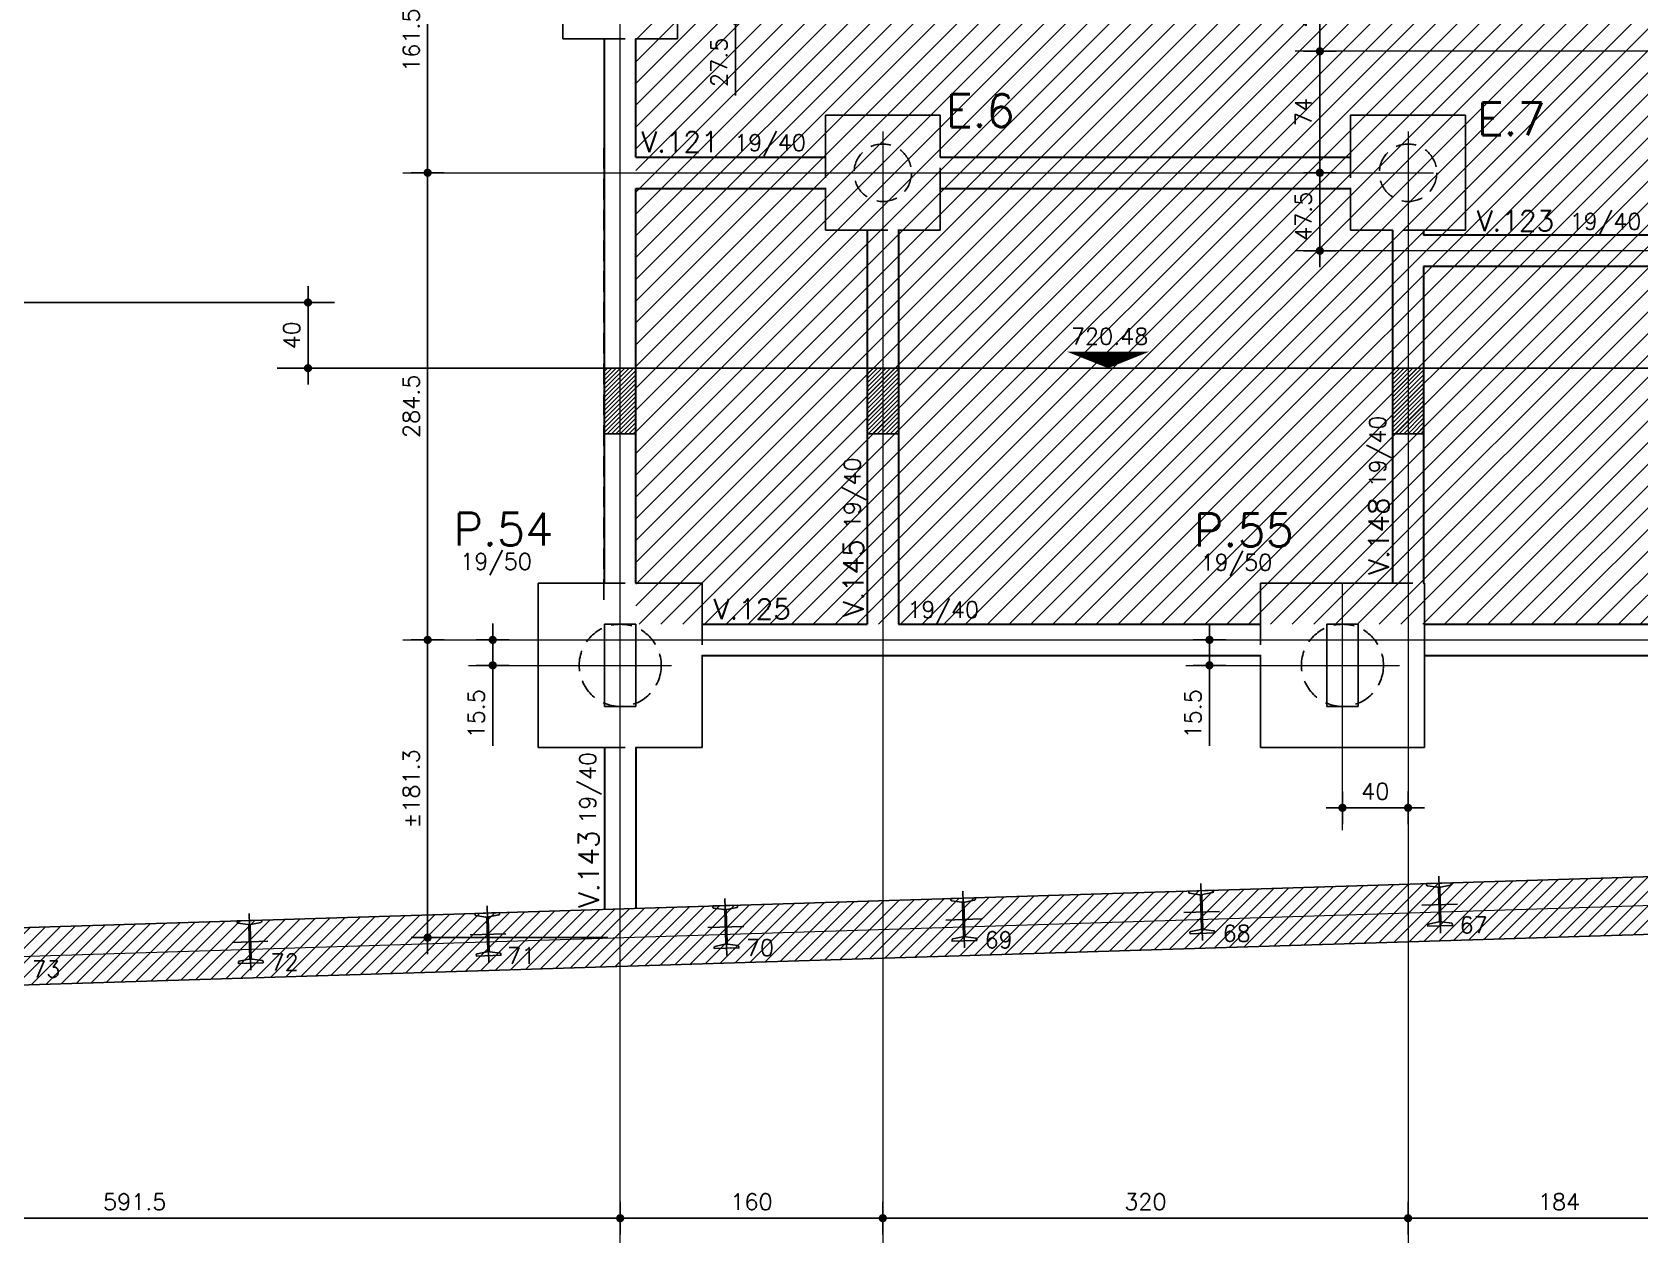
# Model space of a CAD drawing. Header units: inches. Extents: x 164 to 6104, y 4585 to 8790.
# Drawn here: x 2192 to 3171, y 5433 to 6170 of the extents above; entities that cross this region are included whole.
import ezdxf
from ezdxf.enums import TextEntityAlignment as Align

# ---------------------------------------------------------------- set-up
doc = ezdxf.new("R2010")
doc.units = ezdxf.units.IN
doc.header["$LTSCALE"] = 50
doc.header["$MEASUREMENT"] = 0
doc.linetypes.add('HIDDEN', pattern=[0.375, 0.25, -0.125])
for name, color, linetype in [('ALVENARIA', 10, 'HIDDEN'), ('BLOCOS', 3, 'Continuous'), ('CORTE-FORMA', 1, 'Continuous'), ('CORTINA', 7, 'Continuous'), ('COTA', 6, 'Continuous'), ('EST_35Cm', 8, 'HIDDEN'), ('FO-TEXTO-VIGAS', 3, 'Continuous'), ('HACHURA SOBRE PISO', 253, 'Continuous'), ('NIVEL', 3, 'Continuous'), ('P-N', 5, 'Continuous'), ('PERFIL-CORTINA', 210, 'Continuous'), ('TEXTO_PERFIL', 4, 'Continuous')]:
    doc.layers.add(name, color=color, linetype=linetype)
for name, color, linetype, lineweight in [('FO-Eixos', 150, 'Continuous', 5), ('FO-Textos dos pilares', 3, 'Continuous', 20), ('FO-Vigas', 2, 'Continuous', 30)]:
    doc.layers.add(name, color=color, linetype=linetype, lineweight=lineweight)
doc.styles.add('060CL', font='simplex.shx', dxfattribs={"height": 11.25})
doc.styles.add('ROMANS', font='romans.shx')
doc.dimstyles.new('COTA_50', dxfattribs={"dimscale": 5, "dimtxt": 2, "dimasz": 1, "dimexe": 2, "dimexo": 1.5, "dimgap": 1, "dimtad": 1, "dimzin": 12, "dimdsep": 46, "dimtxsty": 'ROMANS', "dimblk1": 'COTA', "dimblk2": 'COTA', "dimsah": 1, "dimcen": -4, "dimdle": 1.5, "dimclrd": 6, "dimclre": 6, "dimclrt": 3, "dimadec": 0, "dimazin": 0, "dimtfac": 1, "dimtofl": 0, "dimtmove": 0, "dimatfit": 3, "dimldrblk": 'COTA', "dimfxl": 1, "dimtolj": 1, "dimtzin": 12, "dimarcsym": 0})
pattern_1 = [(45, (2325.815, 13706.9892), (-1.3258252, 1.3258252), [])]

# ---------------------------------------------------------------- blocks, each defined once
blk = doc.blocks.new('COTA')
at = {"layer": 'COTA'}
for p, q in [((0, -2), (0, 2)), ((2, 0), (-2, 0))]:
    blk.add_line(p, q, dxfattribs=at)
at = {"layer": 'COTA', "const_width": 0.5}
blk.add_lwpolyline([(-0.25, 0, 1), (0.25, 0, 1)], format="xyb", close=True, dxfattribs=at)
blk = doc.blocks.new('*D139')
at = {"layer": 'COTA', "color": 6, "lineweight": -2, "transparency": 16777216}
for p, q in [((2353.5, 6005.83), (2349.8, 6005.83)), ((2359.8, 5970.83), (2359.8, 6000.83)), ((2353.5, 5965.83), (2349.8, 5965.83))]:
    blk.add_line(p, q, dxfattribs=at)
at = {"layer": 'Defpoints', "color": 0, "transparency": 16777216}
for p in [(2359.8, 6005.83), (2361, 6005.83), (2361, 5965.83)]:
    blk.add_point(p, dxfattribs=at)
at = {"layer": 'COTA', "color": 6, "lineweight": -2, "transparency": 16777216, "xscale": 5, "yscale": 5, "zscale": 5}
for p, rotation in [((2359.8, 6005.83), 90), ((2359.8, 5965.83), 270)]:
    blk.add_blockref('COTA', p, dxfattribs=dict(at, rotation=rotation))
at = {"layer": 'COTA', "color": 3, "transparency": 16777216, "insert": (2349.8, 5985.83), "char_height": 10, "attachment_point": 5, "rotation": 90, "style": 'ROMANS'}
blk.add_mtext('\\A1;40', dxfattribs=at)
blk = doc.blocks.new('*D85')
at = {"layer": 'COTA', "color": 6, "lineweight": -2, "transparency": 16777216}
for p, q in [((2435.11, 5800.34), (2422.67, 5800.34)), ((2432.67, 5795.34), (2432.67, 5624.02)), ((2542.49, 5619.02), (2422.67, 5619.02))]:
    blk.add_line(p, q, dxfattribs=at)
at = {"layer": 'Defpoints', "color": 0, "transparency": 16777216}
for p in [(2442.61, 5800.34), (2432.67, 5619.02), (2549.99, 5619.02)]:
    blk.add_point(p, dxfattribs=at)
at = {"layer": 'COTA', "color": 6, "lineweight": -2, "transparency": 16777216, "xscale": 5, "yscale": 5, "zscale": 5}
for p, rotation in [((2432.67, 5800.34), 90), ((2432.67, 5619.02), 270)]:
    blk.add_blockref('COTA', p, dxfattribs=dict(at, rotation=rotation))
at = {"layer": 'COTA', "color": 3, "transparency": 16777216, "insert": (2422.67, 5709.68), "char_height": 10, "attachment_point": 5, "rotation": 90, "style": 'ROMANS'}
blk.add_mtext('\\A1;%%P181.3', dxfattribs=at)
blk = doc.blocks.new('*D160')
at = {"layer": 'COTA', "color": 6, "lineweight": -2, "transparency": 16777216}
for p, q in [((1958.49, 5451.74), (1958.49, 5438.13)), ((1963.49, 5448.13), (2544.99, 5448.13)), ((2549.99, 5451.74), (2549.99, 5438.13))]:
    blk.add_line(p, q, dxfattribs=at)
at = {"layer": 'Defpoints', "color": 0, "transparency": 16777216}
for p in [(1958.49, 5459.24), (2549.99, 5459.24), (2549.99, 5448.13)]:
    blk.add_point(p, dxfattribs=at)
at = {"layer": 'COTA', "color": 6, "lineweight": -2, "transparency": 16777216, "xscale": 5, "yscale": 5, "zscale": 5, "rotation": 180}
blk.add_blockref('COTA', (1958.49, 5448.13), dxfattribs=at)
at = {"layer": 'COTA', "color": 6, "lineweight": -2, "transparency": 16777216, "xscale": 5, "yscale": 5, "zscale": 5}
blk.add_blockref('COTA', (2549.99, 5448.13), dxfattribs=at)
at = {"layer": 'COTA', "color": 3, "transparency": 16777216, "insert": (2254.24, 5458.13), "char_height": 10, "attachment_point": 5, "style": 'ROMANS'}
blk.add_mtext('\\A1;591.5', dxfattribs=at)
blk = doc.blocks.new('*D26')
at = {"layer": 'COTA', "color": 6, "lineweight": -2, "transparency": 16777216}
for p, q in [((2549.99, 5452.57), (2549.99, 5438.13)), ((2554.99, 5448.13), (2704.96, 5448.13)), ((2709.96, 5452.57), (2709.96, 5438.13))]:
    blk.add_line(p, q, dxfattribs=at)
at = {"layer": 'Defpoints', "color": 0, "transparency": 16777216}
for p in [(2549.99, 5460.07), (2709.96, 5460.07), (2709.96, 5448.13)]:
    blk.add_point(p, dxfattribs=at)
at = {"layer": 'COTA', "color": 6, "lineweight": -2, "transparency": 16777216, "xscale": 5, "yscale": 5, "zscale": 5, "rotation": 180}
blk.add_blockref('COTA', (2549.99, 5448.13), dxfattribs=at)
at = {"layer": 'COTA', "color": 6, "lineweight": -2, "transparency": 16777216, "xscale": 5, "yscale": 5, "zscale": 5}
blk.add_blockref('COTA', (2709.96, 5448.13), dxfattribs=at)
at = {"layer": 'COTA', "color": 3, "transparency": 16777216, "insert": (2629.98, 5458.13), "char_height": 10, "attachment_point": 5, "style": 'ROMANS'}
blk.add_mtext('\\A1;160', dxfattribs=at)
blk = doc.blocks.new('*D27')
at = {"layer": 'COTA', "color": 6, "lineweight": -2, "transparency": 16777216}
for p, q in [((2709.96, 5450.16), (2709.96, 5438.13)), ((2714.96, 5448.13), (3024.96, 5448.13)), ((3029.96, 5450.16), (3029.96, 5438.13))]:
    blk.add_line(p, q, dxfattribs=at)
at = {"layer": 'Defpoints', "color": 0, "transparency": 16777216}
for p in [(2709.96, 5457.66), (3029.96, 5457.66), (3029.96, 5448.13)]:
    blk.add_point(p, dxfattribs=at)
at = {"layer": 'COTA', "color": 6, "lineweight": -2, "transparency": 16777216, "xscale": 5, "yscale": 5, "zscale": 5, "rotation": 180}
blk.add_blockref('COTA', (2709.96, 5448.13), dxfattribs=at)
at = {"layer": 'COTA', "color": 6, "lineweight": -2, "transparency": 16777216, "xscale": 5, "yscale": 5, "zscale": 5}
blk.add_blockref('COTA', (3029.96, 5448.13), dxfattribs=at)
at = {"layer": 'COTA', "color": 3, "transparency": 16777216, "insert": (2869.96, 5458.13), "char_height": 10, "attachment_point": 5, "style": 'ROMANS'}
blk.add_mtext('\\A1;320', dxfattribs=at)
blk = doc.blocks.new('*D28')
at = {"layer": 'COTA', "color": 6, "lineweight": -2, "transparency": 16777216}
for p, q in [((3029.96, 5452.82), (3029.96, 5438.13)), ((3034.96, 5448.13), (3208.96, 5448.13)), ((3213.96, 5452.82), (3213.96, 5438.13))]:
    blk.add_line(p, q, dxfattribs=at)
at = {"layer": 'Defpoints', "color": 0, "transparency": 16777216}
for p in [(3029.96, 5460.32), (3213.96, 5460.32), (3213.96, 5448.13)]:
    blk.add_point(p, dxfattribs=at)
at = {"layer": 'COTA', "color": 6, "lineweight": -2, "transparency": 16777216, "xscale": 5, "yscale": 5, "zscale": 5, "rotation": 180}
blk.add_blockref('COTA', (3029.96, 5448.13), dxfattribs=at)
at = {"layer": 'COTA', "color": 6, "lineweight": -2, "transparency": 16777216, "xscale": 5, "yscale": 5, "zscale": 5}
blk.add_blockref('COTA', (3213.96, 5448.13), dxfattribs=at)
at = {"layer": 'COTA', "color": 3, "transparency": 16777216, "insert": (3121.96, 5458.13), "char_height": 10, "attachment_point": 5, "style": 'ROMANS'}
blk.add_mtext('\\A1;184', dxfattribs=at)
blk = doc.blocks.new('*D81')
at = {"layer": 'COTA', "color": 6, "lineweight": -2, "transparency": 16777216}
for p, q in [((2430.48, 6084.84), (2422.67, 6084.84)), ((2432.67, 5805.34), (2432.67, 6079.84)), ((2430.48, 5800.34), (2422.67, 5800.34))]:
    blk.add_line(p, q, dxfattribs=at)
at = {"layer": 'Defpoints', "color": 0, "transparency": 16777216}
for p in [(2432.67, 6084.84), (2437.98, 6084.84), (2437.98, 5800.34)]:
    blk.add_point(p, dxfattribs=at)
at = {"layer": 'COTA', "color": 6, "lineweight": -2, "transparency": 16777216, "xscale": 5, "yscale": 5, "zscale": 5}
for p, rotation in [((2432.67, 6084.84), 90), ((2432.67, 5800.34), 270)]:
    blk.add_blockref('COTA', p, dxfattribs=dict(at, rotation=rotation))
at = {"layer": 'COTA', "color": 3, "transparency": 16777216, "insert": (2422.67, 5942.59), "char_height": 10, "attachment_point": 5, "rotation": 90, "style": 'ROMANS'}
blk.add_mtext('\\A1;284.5', dxfattribs=at)
blk = doc.blocks.new('*D82')
at = {"layer": 'COTA', "color": 6, "lineweight": -2, "transparency": 16777216}
for p, q in [((2437.13, 6246.34), (2422.67, 6246.34)), ((2432.67, 6089.84), (2432.67, 6241.34)), ((2437.13, 6084.84), (2422.67, 6084.84))]:
    blk.add_line(p, q, dxfattribs=at)
at = {"layer": 'Defpoints', "color": 0, "transparency": 16777216}
for p in [(2432.67, 6246.34), (2444.63, 6246.34), (2444.63, 6084.84)]:
    blk.add_point(p, dxfattribs=at)
at = {"layer": 'COTA', "color": 6, "lineweight": -2, "transparency": 16777216, "xscale": 5, "yscale": 5, "zscale": 5}
for p, rotation in [((2432.67, 6246.34), 90), ((2432.67, 6084.84), 270)]:
    blk.add_blockref('COTA', p, dxfattribs=dict(at, rotation=rotation))
at = {"layer": 'COTA', "color": 3, "transparency": 16777216, "insert": (2422.67, 6165.59), "char_height": 10, "attachment_point": 5, "rotation": 90, "style": 'ROMANS'}
blk.add_mtext('\\A1;161.5', dxfattribs=at)
blk = doc.blocks.new('*D110')
at = {"layer": 'COTA', "color": 6, "lineweight": -2, "transparency": 16777216}
for p, q in [((2981.55, 6084.84), (2966.23, 6084.84)), ((2976.23, 6079.84), (2976.23, 6042.34)), ((2981.55, 6037.34), (2966.23, 6037.34))]:
    blk.add_line(p, q, dxfattribs=at)
at = {"layer": 'Defpoints', "color": 0, "transparency": 16777216}
for p in [(2989.05, 6084.84), (2976.23, 6037.34), (2989.05, 6037.34)]:
    blk.add_point(p, dxfattribs=at)
at = {"layer": 'COTA', "color": 6, "lineweight": -2, "transparency": 16777216, "xscale": 5, "yscale": 5, "zscale": 5}
for p, rotation in [((2976.23, 6084.84), 90), ((2976.23, 6037.34), 270)]:
    blk.add_blockref('COTA', p, dxfattribs=dict(at, rotation=rotation))
at = {"layer": 'COTA', "color": 3, "transparency": 16777216, "insert": (2966.23, 6058.3), "char_height": 10, "attachment_point": 5, "rotation": 90, "style": 'ROMANS'}
blk.add_mtext('\\A1;47.5', dxfattribs=at)
blk = doc.blocks.new('*D111')
at = {"layer": 'COTA', "color": 6, "lineweight": -2, "transparency": 16777216}
for p, q in [((2978.02, 6158.8), (2966.23, 6158.8)), ((2976.23, 6089.84), (2976.23, 6153.8)), ((2978.02, 6084.84), (2966.23, 6084.84))]:
    blk.add_line(p, q, dxfattribs=at)
at = {"layer": 'Defpoints', "color": 0, "transparency": 16777216}
for p in [(2976.23, 6158.8), (2985.52, 6158.8), (2985.52, 6084.84)]:
    blk.add_point(p, dxfattribs=at)
at = {"layer": 'COTA', "color": 6, "lineweight": -2, "transparency": 16777216, "xscale": 5, "yscale": 5, "zscale": 5}
for p, rotation in [((2976.23, 6158.8), 90), ((2976.23, 6084.84), 270)]:
    blk.add_blockref('COTA', p, dxfattribs=dict(at, rotation=rotation))
at = {"layer": 'COTA', "color": 3, "transparency": 16777216, "insert": (2966.23, 6121.82), "char_height": 10, "attachment_point": 5, "rotation": 90, "style": 'ROMANS'}
blk.add_mtext('\\A1;74', dxfattribs=at)
blk = doc.blocks.new('*D112')
at = {"layer": 'COTA', "color": 6, "lineweight": -2, "transparency": 16777216}
for p, q in [((2977.85, 6204.84), (2966.23, 6204.84)), ((2976.23, 6163.8), (2976.23, 6199.84)), ((2977.85, 6158.8), (2966.23, 6158.8))]:
    blk.add_line(p, q, dxfattribs=at)
at = {"layer": 'Defpoints', "color": 0, "transparency": 16777216}
for p in [(2976.23, 6204.84), (2985.35, 6204.84), (2985.35, 6158.8)]:
    blk.add_point(p, dxfattribs=at)
at = {"layer": 'COTA', "color": 6, "lineweight": -2, "transparency": 16777216, "xscale": 5, "yscale": 5, "zscale": 5}
for p, rotation in [((2976.23, 6204.84), 90), ((2976.23, 6158.8), 270)]:
    blk.add_blockref('COTA', p, dxfattribs=dict(at, rotation=rotation))
at = {"layer": 'COTA', "color": 3, "transparency": 16777216, "insert": (2966.23, 6181.82), "char_height": 10, "attachment_point": 5, "rotation": 90, "style": 'ROMANS'}
blk.add_mtext('\\A1;46', dxfattribs=at)
blk = doc.blocks.new('*D146')
at = {"layer": 'COTA', "color": 6, "lineweight": -2, "transparency": 16777216}
for p, q in [((2472.32, 5805.34), (2472.32, 5810.34)), ((2464.82, 5800.34), (2462.32, 5800.34)), ((2464.82, 5784.84), (2462.32, 5784.84)), ((2472.32, 5779.84), (2472.32, 5735.79))]:
    blk.add_line(p, q, dxfattribs=at)
at = {"layer": 'Defpoints', "color": 0, "transparency": 16777216}
for p in [(2472.32, 5800.34), (2472.32, 5784.84), (2472.32, 5784.84)]:
    blk.add_point(p, dxfattribs=at)
at = {"layer": 'COTA', "color": 6, "lineweight": -2, "transparency": 16777216, "xscale": 5, "yscale": 5, "zscale": 5}
for p, rotation in [((2472.32, 5800.34), 270), ((2472.32, 5784.84), 90)]:
    blk.add_blockref('COTA', p, dxfattribs=dict(at, rotation=rotation))
at = {"layer": 'COTA', "color": 3, "transparency": 16777216, "insert": (2462.32, 5755.31), "char_height": 10, "attachment_point": 5, "rotation": 90, "style": 'ROMANS'}
blk.add_mtext('\\A1;15.5', dxfattribs=at)
blk = doc.blocks.new('*D147')
at = {"layer": 'COTA', "color": 6, "lineweight": -2, "transparency": 16777216}
for p, q in [((2908.98, 5805.34), (2908.98, 5810.34)), ((2903.38, 5800.34), (2898.98, 5800.34)), ((2903.38, 5784.84), (2898.98, 5784.84)), ((2908.98, 5779.84), (2908.98, 5735.79))]:
    blk.add_line(p, q, dxfattribs=at)
at = {"layer": 'Defpoints', "color": 0, "transparency": 16777216}
for p in [(2910.88, 5800.34), (2908.98, 5784.84), (2910.88, 5784.84)]:
    blk.add_point(p, dxfattribs=at)
at = {"layer": 'COTA', "color": 6, "lineweight": -2, "transparency": 16777216, "xscale": 5, "yscale": 5, "zscale": 5}
for p, rotation in [((2908.98, 5800.34), 270), ((2908.98, 5784.84), 90)]:
    blk.add_blockref('COTA', p, dxfattribs=dict(at, rotation=rotation))
at = {"layer": 'COTA', "color": 3, "transparency": 16777216, "insert": (2898.98, 5755.31), "char_height": 10, "attachment_point": 5, "rotation": 90, "style": 'ROMANS'}
blk.add_mtext('\\A1;15.5', dxfattribs=at)
blk = doc.blocks.new('*D23')
at = {"layer": 'COTA', "color": 6, "lineweight": -2, "transparency": 16777216}
for p, q in [((2989.99, 5697.25), (2989.99, 5688.08)), ((3024.96, 5698.08), (2994.99, 5698.08)), ((3029.96, 5697.25), (3029.96, 5688.08))]:
    blk.add_line(p, q, dxfattribs=at)
at = {"layer": 'Defpoints', "color": 0, "transparency": 16777216}
for p in [(2989.99, 5704.75), (3029.96, 5704.75), (2989.99, 5698.08)]:
    blk.add_point(p, dxfattribs=at)
at = {"layer": 'COTA', "color": 6, "lineweight": -2, "transparency": 16777216, "xscale": 5, "yscale": 5, "zscale": 5, "rotation": 180}
blk.add_blockref('COTA', (2989.99, 5698.08), dxfattribs=at)
at = {"layer": 'COTA', "color": 6, "lineweight": -2, "transparency": 16777216, "xscale": 5, "yscale": 5, "zscale": 5}
blk.add_blockref('COTA', (3029.96, 5698.08), dxfattribs=at)
at = {"layer": 'COTA', "color": 3, "transparency": 16777216, "insert": (3009.98, 5708.08), "char_height": 10, "attachment_point": 5, "style": 'ROMANS'}
blk.add_mtext('\\A1;40', dxfattribs=at)
blk = doc.blocks.new('*D245')
at = {"layer": 'BLOCOS', "color": 6, "lineweight": -2, "transparency": 16777216}
for p, q in [((2628, 6204.84), (2610.21, 6204.84)), ((2620.21, 6199.84), (2620.21, 6182.34)), ((2657.84, 6177.34), (2610.21, 6177.34)), ((2620.21, 6177.34), (2620.21, 6131.86))]:
    blk.add_line(p, q, dxfattribs=at)
at = {"layer": 'Defpoints', "color": 0, "transparency": 16777216}
for p in [(2635.5, 6204.84), (2620.21, 6177.34), (2665.34, 6177.34)]:
    blk.add_point(p, dxfattribs=at)
at = {"layer": 'BLOCOS', "color": 6, "lineweight": -2, "transparency": 16777216, "xscale": 5, "yscale": 5, "zscale": 5}
for p, rotation in [((2620.21, 6204.84), 90), ((2620.21, 6177.34), 270)]:
    blk.add_blockref('COTA', p, dxfattribs=dict(at, rotation=rotation))
at = {"layer": 'BLOCOS', "color": 3, "transparency": 16777216, "insert": (2610.21, 6152.1), "char_height": 10, "attachment_point": 5, "rotation": 90, "style": 'ROMANS'}
blk.add_mtext('\\A1;27.5', dxfattribs=at)

msp = doc.modelspace()

# ---------------------------------------------------------------- hatches: boundary and pattern name
at = {"layer": 'CORTE-FORMA'}
h = msp.add_hatch(dxfattribs=at)
h.set_pattern_fill('ANSI31', color=70, scale=15)
h.set_pattern_definition(pattern_1)
h.paths.add_polyline_path([(2540.49312, 5965.83133), (2540.49312, 5925.83133), (2559.49312, 5925.83133), (2559.49312, 5965.83133)])
h = msp.add_hatch(dxfattribs=at)
h.set_pattern_fill('ANSI31', color=70, scale=15)
h.set_pattern_definition(pattern_1)
h.paths.add_polyline_path([(2700.45968, 5925.83133), (2700.45968, 5965.83133), (2719.45968, 5965.83133), (2719.45968, 5925.83133)])
h = msp.add_hatch(dxfattribs=at)
h.set_pattern_fill('ANSI31', color=70, scale=15)
h.set_pattern_definition(pattern_1)
h.paths.add_polyline_path([(3020.45968, 5925.83133), (3020.45968, 5965.83133), (3039.45968, 5965.83133), (3039.45968, 5925.83133)])
at = {"layer": 'CORTINA'}
h = msp.add_hatch(dxfattribs=at)
h.set_pattern_fill('ANSI31', color=253, scale=50)
h.set_pattern_definition([(45, (337.457, 4585.132), (-4.419417, 4.419417), [])])
h.paths.add_polyline_path([(3743.45968, 5673.85557), (1473.10144, 5602.83875), (811.00984, 5602.83875), (816.97404, 7570.33875), (781.97388, 7570.33875), (775.90358, 5567.83875), (1473.64871, 5567.83875), (3743.45968, 5638.83845), (3743.45968, 5634.44181), (3778.45968, 5634.44181), (3778.45968, 7632.33875), (3743.45968, 7632.33875)])
at = {"layer": 'HACHURA SOBRE PISO'}
h = msp.add_hatch(dxfattribs=at)
h.set_pattern_fill('ANSI31', color=256, scale=75)
h.paths.add_polyline_path([(2559.49312, 6370.33875), (2680.49312, 6370.33875), (2680.49312, 6195.33875), (2879.49312, 6195.33875), (2879.49312, 6370.33875), (3232.49312, 6370.33875), (3232.49312, 6149.30409), (3435.45968, 6149.30409), (3435.45968, 6370.33875), (3566.49312, 6370.33875), (3566.49312, 5809.83875), (2559.49312, 5809.83875)])

# ---------------------------------------------------------------- linework, layer by layer
at = {"layer": 'ALVENARIA'}
msp.add_line((2539.95968, 6099.83875), (2539.95968, 5819.83875), dxfattribs=at)
at = {"layer": 'BLOCOS'}
for p, q in [((2514.99312, 6166.33875), (2514.99312, 6326.33875)), ((2584.99312, 6166.33875), (2584.99312, 6326.33875)), ((2540.49312, 6166.33875), (2514.99312, 6166.33875)), ((2584.99312, 6166.33875), (2559.49312, 6166.33875)), ((2674.95968, 6119.83875), (2744.95968, 6119.83875)), ((2674.95968, 6094.33875), (2674.95968, 6119.83875)), ((2744.95968, 6094.33875), (2744.95968, 6119.83875)), ((2994.95968, 6119.83875), (3064.95968, 6119.83875)), ((2994.95968, 6094.33875), (2994.95968, 6119.83875)), ((3064.95968, 6049.83875), (3064.95968, 6119.83875)), ((2674.95968, 6049.83875), (2674.95968, 6075.33875)), ((2744.95968, 6049.83875), (2744.95968, 6075.33875)), ((2994.95968, 6049.83875), (2994.95968, 6075.33875)), ((2674.95968, 6049.83875), (2700.45968, 6049.83875)), ((2719.45968, 6049.83875), (2744.95968, 6049.83875)), ((2994.95968, 6049.83875), (3020.45968, 6049.83875)), ((3039.45968, 6049.83875), (3064.95968, 6049.83875)), ((2499.99312, 5734.83875), (2499.99312, 5834.83875)), ((2499.99312, 5834.83875), (2540.49312, 5834.83875)), ((2559.49312, 5834.83875), (2599.99312, 5834.83875)), ((2599.99312, 5809.83875), (2599.99312, 5834.83875)), ((2939.99312, 5834.83875), (3020.45968, 5834.83875)), ((2939.99312, 5809.83875), (2939.99312, 5834.83875)), ((3039.45968, 5834.83875), (3039.99312, 5834.83875)), ((3039.99312, 5734.83875), (3039.99312, 5834.83875)), ((2599.99312, 5734.83875), (2599.99312, 5790.83875)), ((2939.99312, 5734.83875), (2939.99312, 5790.83875)), ((2499.99312, 5734.83875), (2540.49312, 5734.83875)), ((2559.49312, 5734.83875), (2599.99312, 5734.83875)), ((2939.99312, 5734.83875), (3039.99312, 5734.83875))]:
    msp.add_line(p, q, dxfattribs=at)
at = {"layer": 'BLOCOS', "color": 8, "linetype": 'HIDDEN'}
for p, q in [((2540.49312, 6166.33875), (2559.49312, 6166.33875)), ((2674.95968, 6094.33875), (2674.95968, 6075.33875)), ((2744.95968, 6075.33875), (2744.95968, 6094.33875)), ((2994.95968, 6094.33875), (2994.95968, 6075.33875)), ((2700.45968, 6049.83875), (2719.45968, 6049.83875)), ((3039.45968, 6049.83875), (3020.45968, 6049.83875)), ((2540.49312, 5834.83875), (2559.49312, 5834.83875)), ((3020.45968, 5834.83875), (3039.45968, 5834.83875)), ((2599.99312, 5809.83875), (2599.99312, 5790.83875)), ((2939.99312, 5809.83875), (2939.99312, 5790.83875)), ((2540.49312, 5734.83875), (2559.49312, 5734.83875))]:
    msp.add_line(p, q, dxfattribs=at)
at = {"layer": 'CORTE-FORMA', "color": 8}
for p, q in [((1967.99312, 6005.83133), (2375.8835, 6005.83133)), ((2540.49312, 5965.83133), (2341.06617, 5965.83133)), ((2700.45968, 5965.83133), (2559.49312, 5965.83133)), ((3020.45968, 5965.83133), (2719.45968, 5965.83133)), ((3204.45968, 5965.83133), (3039.45968, 5965.83133))]:
    msp.add_line(p, q, dxfattribs=at)
at = {"layer": 'CORTE-FORMA'}
for p, q in [((2540.49312, 5965.83133), (2559.49312, 5965.83133)), ((2540.49312, 5965.83133), (2540.49312, 5925.83133)), ((2559.49312, 5965.83133), (2559.49312, 5925.83133)), ((2700.45968, 5965.83133), (2719.45968, 5965.83133)), ((2700.45968, 5925.83133), (2700.45968, 5965.83133)), ((2719.45968, 5965.83133), (2719.45968, 5925.83133)), ((3020.45968, 5965.83133), (3039.45968, 5965.83133)), ((3020.45968, 5925.83133), (3020.45968, 5965.83133)), ((3039.45968, 5965.83133), (3039.45968, 5925.83133)), ((2540.49312, 5925.83133), (2559.49312, 5925.83133)), ((2700.45968, 5925.83133), (2719.45968, 5925.83133)), ((3020.45968, 5925.83133), (3039.45968, 5925.83133))]:
    msp.add_line(p, q, dxfattribs=at)
at = {"layer": 'CORTINA'}
for p, q in [((3743.45968, 5673.85557), (1473.10144, 5602.83875)), ((1473.64871, 5567.83875), (3743.45968, 5638.83845))]:
    msp.add_line(p, q, dxfattribs=at)
at = {"layer": 'EST_35Cm', "color": 8}
for centre, radius in [((2709.95968, 6084.83875), 17.5), ((3029.95968, 6084.83875), 17.5), ((2549.99312, 5784.83875), 25), ((2989.99312, 5784.83875), 25)]:
    msp.add_circle(centre, radius, dxfattribs=at)
at = {"layer": 'FO-Eixos'}
for p, q in [((2549.99312, 5433.12906), (2549.99312, 7147.23534)), ((3928.49718, 6158.80409), (2961.23013, 6158.80409)), ((2709.95968, 6109.9892), (2709.95968, 5433.12906)), ((3029.95968, 6109.9892), (3029.95968, 5433.12906)), ((2417.66531, 6084.83875), (3045.49756, 6084.83875)), ((3332.48432, 6037.33875), (2961.23013, 6037.33875)), ((2989.99312, 5684.5), (2989.99312, 5834.9892)), ((2417.66531, 5800.33875), (3928.49718, 5800.33875)), ((2457.5, 5784.83875), (2581.31494, 5784.83875)), ((2894.5, 5784.83875), (3024.81494, 5784.83875)), ((1434.53197, 5584.12374), (3778.45968, 5657.44181))]:
    msp.add_line(p, q, dxfattribs=at)
at = {"layer": 'FO-Vigas'}
for p, q in [((2540.49312, 5834.83875), (2540.49312, 6166.33875)), ((2559.49312, 6094.33875), (2559.49312, 6166.33875)), ((2559.49312, 6094.33875), (2674.95968, 6094.33875)), ((2744.95968, 6094.33875), (2994.95968, 6094.33875)), ((2559.49312, 5834.83875), (2559.49312, 6075.33875)), ((2559.49312, 6075.33875), (2674.95968, 6075.33875)), ((2744.95968, 6075.33875), (2994.95968, 6075.33875)), ((2700.45968, 6049.83875), (2700.45968, 5809.83875)), ((2719.45968, 6049.83875), (2719.45968, 5809.83875)), ((3020.45968, 6049.83875), (3020.45968, 5834.83875)), ((3039.45968, 6049.83875), (3039.45968, 6046.83875)), ((3204.45968, 6046.83875), (3039.45968, 6046.83875)), ((3039.45968, 6027.83875), (3039.45968, 5834.83875)), ((3204.45968, 6027.83875), (3039.45968, 6027.83875)), ((2599.99312, 5809.83875), (2700.45968, 5809.83875)), ((2719.45968, 5809.83875), (2939.99312, 5809.83875)), ((3039.99312, 5809.83875), (3204.45968, 5809.83875)), ((2599.99312, 5790.83875), (2939.99312, 5790.83875)), ((3039.99312, 5790.83875), (3525.99312, 5790.83875)), ((2540.49312, 5734.83875), (2540.49312, 5636.22677)), ((2559.49312, 5734.83875), (2559.49312, 5636.82109))]:
    msp.add_line(p, q, dxfattribs=at)
at = {"layer": 'NIVEL', "color": 1}
msp.add_lwpolyline([(2847.24609, 5965.83133, 0, 50, 0), (2847.24609, 5975.83133, 50, 50, 0)], format="xyseb", dxfattribs=at)
at = {"layer": 'P-N'}
for points in [[(2559.49312, 5809.83875), (2549.99312, 5809.83875), (2540.49312, 5809.83875), (2540.49312, 5784.83875), (2540.49312, 5759.83875), (2549.99312, 5759.83875), (2559.49312, 5759.83875), (2559.49312, 5784.83875), (2559.49312, 5809.83875)], [(2999.49312, 5809.83875), (2989.99312, 5809.83875), (2980.49312, 5809.83875), (2980.49312, 5784.83875), (2980.49312, 5759.83875), (2989.99312, 5759.83875), (2999.49312, 5759.83875), (2999.49312, 5784.83875), (2999.49312, 5809.83875)]]:
    msp.add_lwpolyline(points, close=True, dxfattribs=at)
at = {"layer": 'PERFIL-CORTINA', "color": 210}
for p, q in [((2903.67814, 5651.93813), (2904.76295, 5617.25748)), ((3048.60725, 5656.47151), (3049.69207, 5621.79086)), ((2613.81991, 5642.87136), (2614.90472, 5608.19071)), ((2758.74902, 5647.40474), (2759.83383, 5612.7241)), ((2323.96168, 5633.80459), (2325.04649, 5599.12395)), ((2468.89079, 5638.33798), (2469.9756, 5603.65733)), ((2893.31691, 5634.25674), (2915.12418, 5634.93887)), ((3038.24602, 5638.79012), (3060.0533, 5639.47225)), ((2603.45868, 5625.18997), (2625.26595, 5625.8721)), ((2748.38779, 5629.72335), (2770.19507, 5630.40549)), ((2313.60045, 5616.1232), (2335.40772, 5616.80533)), ((2458.52956, 5620.65659), (2480.33684, 5621.33872))]:
    msp.add_line(p, q, dxfattribs=at)
for points in [[(3049.06791, 5629.15852), (3048.44483, 5649.0781, 0.348536415), (3047.9431, 5649.67134), (3041.77219, 5650.54338, -0.348536415), (3041.27046, 5651.13663), (3041.24689, 5651.89035), (3056.23955, 5652.35932), (3056.26313, 5651.6056, -0.348536415), (3055.79946, 5650.98216), (3049.69511, 5649.72615, 0.348536415), (3049.23144, 5649.1027), (3049.85449, 5629.18427, 0.348536415), (3050.35622, 5628.59103), (3056.52713, 5627.71899, -0.348536415), (3057.02886, 5627.12575), (3057.05243, 5626.37203), (3042.05977, 5625.90306), (3042.03619, 5626.65677, -0.348536415), (3042.49986, 5627.28021), (3048.60421, 5628.53623, 0.349049903), (3049.06784, 5629.16081)], [(2759.20968, 5620.09176), (2758.5866, 5640.01133, 0.348536415), (2758.08487, 5640.60458), (2751.91395, 5641.47662, -0.348536415), (2751.41223, 5642.06986), (2751.38865, 5642.82358), (2766.38132, 5643.29255), (2766.4049, 5642.53883, -0.348536415), (2765.94123, 5641.91539), (2759.83688, 5640.65938, 0.348536415), (2759.37321, 5640.03594), (2759.99626, 5620.11751, 0.348536415), (2760.49799, 5619.52426), (2766.6689, 5618.65222, -0.348536415), (2767.17063, 5618.05898), (2767.1942, 5617.30526), (2752.20154, 5616.83629), (2752.17796, 5617.59001, -0.348536415), (2752.64163, 5618.21345), (2758.74598, 5619.46946, 0.349049903), (2759.20961, 5620.09405)], [(2904.1388, 5624.62514), (2903.51571, 5644.54472, 0.348536415), (2903.01399, 5645.13796), (2896.84307, 5646.01, -0.348536415), (2896.34135, 5646.60324), (2896.31777, 5647.35696), (2911.31044, 5647.82593), (2911.33401, 5647.07221, -0.348536415), (2910.87035, 5646.44877), (2904.76599, 5645.19276, 0.348536415), (2904.30233, 5644.56932), (2904.92538, 5624.65089, 0.348536415), (2905.4271, 5624.05765), (2911.59802, 5623.1856, -0.348536415), (2912.09974, 5622.59236), (2912.12332, 5621.83864), (2897.13065, 5621.36967), (2897.10708, 5622.12339, -0.348536415), (2897.57074, 5622.74683), (2903.6751, 5624.00284, 0.349049903), (2904.13873, 5624.62743)], [(2469.35145, 5611.02499), (2468.72837, 5630.94457, 0.348536415), (2468.22664, 5631.53781), (2462.05572, 5632.40985, -0.348536415), (2461.554, 5633.00309), (2461.53042, 5633.75681), (2476.52309, 5634.22578), (2476.54667, 5633.47206, -0.348536415), (2476.083, 5632.84862), (2469.97865, 5631.59261, 0.348536415), (2469.51498, 5630.96917), (2470.13803, 5611.05074, 0.348536415), (2470.63975, 5610.4575), (2476.81067, 5609.58545, -0.348536415), (2477.3124, 5608.99221), (2477.33597, 5608.23849), (2462.34331, 5607.76952), (2462.31973, 5608.52324, -0.348536415), (2462.7834, 5609.14668), (2468.88775, 5610.40269, 0.349049903), (2469.35138, 5611.02728)], [(2614.28057, 5615.55837), (2613.65748, 5635.47795, 0.348536415), (2613.15576, 5636.07119), (2606.98484, 5636.94323, -0.348536415), (2606.48312, 5637.53648), (2606.45954, 5638.2902), (2621.45221, 5638.75917), (2621.47578, 5638.00545, -0.348536415), (2621.01212, 5637.38201), (2614.90776, 5636.12599, 0.348536415), (2614.4441, 5635.50255), (2615.06715, 5615.58412, 0.348536415), (2615.56887, 5614.99088), (2621.73979, 5614.11884, -0.348536415), (2622.24151, 5613.52559), (2622.26509, 5612.77188), (2607.27242, 5612.30291), (2607.24885, 5613.05662, -0.348536415), (2607.71251, 5613.68006), (2613.81687, 5614.93608, 0.349049903), (2614.2805, 5615.56066)], [(2324.42234, 5606.49161), (2323.79925, 5626.41118, 0.348536415), (2323.29753, 5627.00443), (2317.12661, 5627.87647, -0.348536415), (2316.62489, 5628.46971), (2316.60131, 5629.22343), (2331.59398, 5629.6924), (2331.61755, 5628.93868, -0.348536415), (2331.15389, 5628.31524), (2325.04953, 5627.05923, 0.348536415), (2324.58587, 5626.43579), (2325.20892, 5606.51736, 0.348536415), (2325.71064, 5605.92411), (2331.88156, 5605.05207, -0.348536415), (2332.38328, 5604.45883), (2332.40686, 5603.70511), (2317.41419, 5603.23614), (2317.39062, 5603.98986, -0.348536415), (2317.85428, 5604.6133), (2323.95863, 5605.86931, 0.349049903), (2324.42226, 5606.4939)]]:
    msp.add_lwpolyline(points, format="xyb", dxfattribs=at)

# ---------------------------------------------------------------- texts
at = {"layer": 'FO-TEXTO-VIGAS', "color": 1, "style": 'ROMANS'}
for s, p in [('V.121', (2562.78915, 6097.40717)), ('V.123', (3071.78915, 6049.37251)), ('V.125', (2606.78915, 5812.90717))]:
    msp.add_text(s, height=12.5, dxfattribs=at).set_placement(p)
at = {"layer": 'FO-TEXTO-VIGAS', "style": 'ROMANS'}
for p in [(2619.39688, 6098.22753), (3128.39688, 6050.19287), (2724.89688, 5813.72753)]:
    msp.add_text('19/40', height=10, dxfattribs=at).set_placement(p)
for p in [(3016.44889, 5893.24037), (2696.44889, 5867.74037), (2535.22841, 5688.4109)]:
    msp.add_text('19/40', height=10, rotation=90, dxfattribs=at).set_placement(p)
at = {"layer": 'FO-TEXTO-VIGAS', "color": 1, "style": 'ROMANS'}
for s, p in [('V.148', (3018.28133, 5840.00315)), ('V.145', (2698.28133, 5814.50315)), ('V.143', (2537.06085, 5637.17369))]:
    msp.add_text(s, height=12.5, rotation=90, dxfattribs=at).set_placement(p)
at = {"layer": 'FO-Textos dos pilares', "color": 1, "linetype": 'Continuous', "style": 'ROMANS'}
for s, p in [('E.6', (2748.31177, 6112.70658)), ('E.7', (3071.82388, 6107.70658))]:
    msp.add_text(s, height=20, dxfattribs=at).set_placement(p)
at = {"layer": 'FO-Textos dos pilares', "color": 1, "style": 'ROMANS'}
for s, p in [('P.54', (2448.3678, 5857.79187)), ('P.55', (2899.40678, 5857.29187))]:
    msp.add_text(s, height=20, dxfattribs=at).set_placement(p)
at = {"layer": 'FO-Textos dos pilares', "color": 3, "style": 'ROMANS'}
for p in [(2452.4855, 5843.09966), (2903.52448, 5842.59966)]:
    msp.add_text('19/50', height=10, dxfattribs=at).set_placement(p)
at = {"layer": 'NIVEL', "color": 3, "style": 'ROMANS'}
msp.add_text('720.48', height=10, dxfattribs=at).set_placement((2848.13385, 5980.18455), align=Align.CENTER)
at = {"layer": 'TEXTO_PERFIL', "color": 3, "style": '060CL'}
for s, p in [('67', (3061.36543, 5621.7096)), ('69', (2772.01103, 5612.64285)), ('68', (2916.94015, 5616.67284)), ('71', (2481.14511, 5603.0727)), ('70', (2626.57808, 5607.85777)), ('73', (2191.72366, 5594.79892)), ('72', (2336.97178, 5599.0427))]:
    msp.add_text(s, height=10, dxfattribs=at).set_placement(p)

# ---------------------------------------------------------------- dimensions: what is measured, and where the dimension line sits
at = {"layer": 'BLOCOS'}
dim = msp.add_linear_dim(base=(2620.21435, 6177.33875), p1=(2635.5, 6204.83875), p2=(2665.33608, 6177.33875), angle=90, dimstyle='COTA_50', dxfattribs=at)
dim.commit()
dim.dimension.update_dxf_attribs({"geometry": '*D245', "text_midpoint": (2610.21435, 6152.10065)})
at = {"layer": 'COTA'}
for base, p1, p2, picture, middle in [((2432.66531, 6246.33875), (2444.63468, 6084.83875), (2444.63468, 6246.33875), '*D82', (2422.66531, 6165.58875)), ((2432.66531, 6084.83875), (2437.97933, 5800.33875), (2437.97933, 6084.83875), '*D81', (2422.66531, 5942.58875)), ((2359.79866, 6005.83133), (2361.00045, 5965.83133), (2361.00045, 6005.83133), '*D139', (2349.79866, 5985.83133)), ((2472.31865, 5784.83875), (2472.31865, 5800.33875), (2472.31865, 5784.83875), '*D146', (2462.31865, 5755.31494)), ((2908.98189, 5784.83875), (2910.87524, 5800.33875), (2910.87524, 5784.83875), '*D147', (2898.98189, 5755.31494))]:
    dim = msp.add_linear_dim(base=base, p1=p1, p2=p2, angle=90, dimstyle='COTA_50', dxfattribs=at)
    dim.commit()
    dim.dimension.update_dxf_attribs({"geometry": picture, "text_midpoint": middle})
for base, p1, p2, picture, middle in [((2976.23013, 6204.83875), (2985.34956, 6158.80409), (2985.34956, 6204.83875), '*D112', (2966.23013, 6181.82142)), ((2976.23013, 6158.80409), (2985.51775, 6084.83875), (2985.51775, 6158.80409), '*D111', (2966.23013, 6121.82142))]:
    dim = msp.add_linear_dim(base=base, p1=p1, p2=p2, angle=90, dimstyle='COTA_50', override={"dimdec": 0}, dxfattribs=at)
    dim.commit()
    dim.dimension.update_dxf_attribs({"geometry": picture, "text_midpoint": middle})
dim = msp.add_linear_dim(base=(2976.23013, 6037.33875), p1=(2989.05283, 6084.83875), p2=(2989.05283, 6037.33875), angle=90, dimstyle='COTA_50', dxfattribs=at)
dim.commit()
dim.dimension.update_dxf_attribs({"geometry": '*D110', "text_midpoint": (2976.23013, 6058.29551), "dimtype": 160})
dim = msp.add_linear_dim(base=(2432.66531, 5619.01537), p1=(2442.61318, 5800.33875), p2=(2549.99312, 5619.01537), angle=90, text='%%P181.3', dimstyle='COTA_50', dxfattribs=at)
dim.commit()
dim.dimension.update_dxf_attribs({"geometry": '*D85', "text_midpoint": (2422.66531, 5709.67706)})
for base, p1, p2, picture, middle in [((2989.99312, 5698.07507), (3029.95968, 5704.75327), (2989.99312, 5704.75327), '*D23', (3009.9764, 5708.07507)), ((2709.95968, 5448.12906), (2549.99312, 5460.07024), (2709.95968, 5460.07024), '*D26', (2629.9764, 5458.12906))]:
    dim = msp.add_linear_dim(base=base, p1=p1, p2=p2, dimstyle='COTA_50', override={"dimdec": 0}, dxfattribs=at)
    dim.commit()
    dim.dimension.update_dxf_attribs({"geometry": picture, "text_midpoint": middle})
for base, p1, p2, picture, middle in [((2549.99312, 5448.12906), (1958.49312, 5459.24461), (2549.99312, 5459.24461), '*D160', (2254.24312, 5458.12906)), ((3029.95968, 5448.12906), (2709.95968, 5457.65971), (3029.95968, 5457.65971), '*D27', (2869.95968, 5458.12906)), ((3213.95968, 5448.12906), (3029.95968, 5460.31856), (3213.95968, 5460.31856), '*D28', (3121.95968, 5458.12906))]:
    dim = msp.add_linear_dim(base=base, p1=p1, p2=p2, dimstyle='COTA_50', dxfattribs=at)
    dim.commit()
    dim.dimension.update_dxf_attribs({"geometry": picture, "text_midpoint": middle})

doc.saveas('drawing.dxf')
